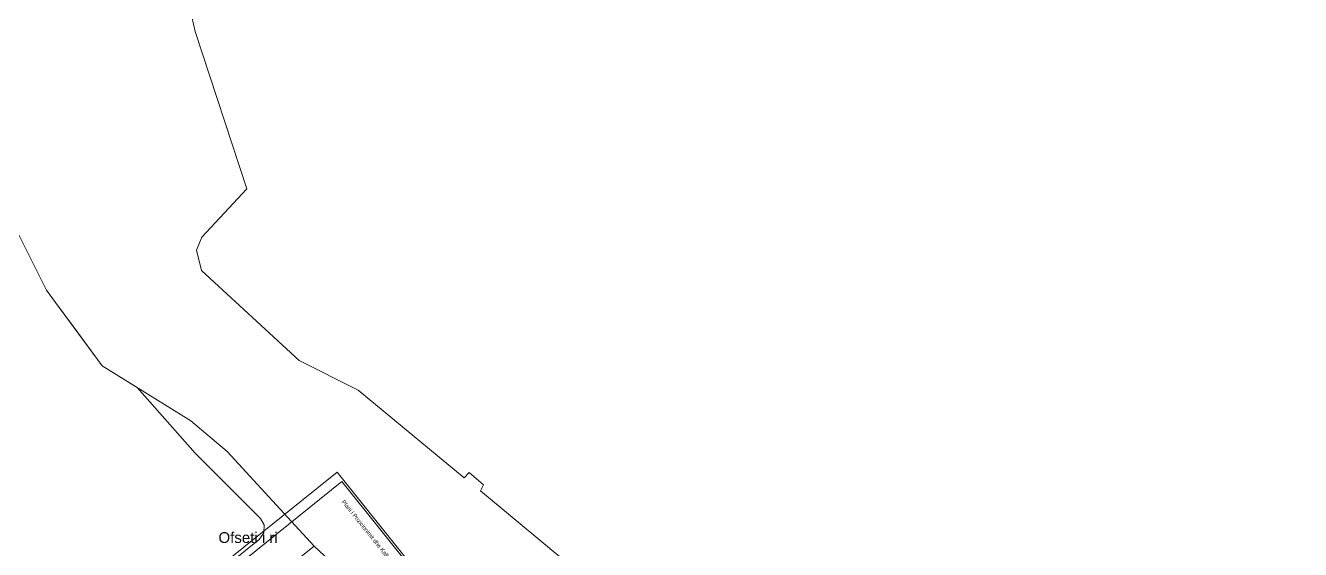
# Model space of a CAD drawing. Header units: metres. Extents: x 7511864 to 7512702, y 4691584 to 4692636.
# Drawn here: x 7511949.2 to 7512103.1, y 4692356.6 to 4692419.8 of the extents above; entities that cross this region are included whole.
import ezdxf

# ---------------------------------------------------------------- set-up
doc = ezdxf.new("R2010")
doc.units = ezdxf.units.M
doc.layers.get('0').update_dxf_attribs({"lineweight": 0})
for name, color, linetype, lineweight in [('A - Pllaka Perdhes kolollt v2', 1, 'Continuous', 0), ('lifti project', 4, 'Continuous', 0), ('Parcela Baze', 7, 'Continuous', 0), ('Parcela Fqinje', 251, 'Continuous', 0)]:
    doc.layers.add(name, color=color, linetype=linetype, lineweight=lineweight)
doc.styles.get("Standard").update_dxf_attribs({"font": 'arial.ttf'})

# ---------------------------------------------------------------- blocks, each defined once
blk = doc.blocks.new('A$C112c8b24')
for p, q in [((5945, 4205), (0, 4205)), ((0, 4205), (0, 0)), ((5920, 4180), (125, 4180)), ((125, 4180), (125, 25))]:
    blk.add_line(p, q)
at = {"insert": (314.9, 4069.1), "char_height": 50, "width": 2994.835, "attachment_point": 1}
blk.add_mtext('Plani i Pozicionimit dhe Kallupimit   POS -400 ,POS -300 , {\\fArial|b0|i0|c186|p34;P=1:5}0 ', dxfattribs=at)

msp = doc.modelspace()

# ---------------------------------------------------------------- linework, layer by layer
at = {"layer": 'A - Pllaka Perdhes kolollt v2', "color": 6, "linetype": 'Continuous', "flags": 128}
msp.add_lwpolyline([(7511976.16, 4692344.85, 0, 0.3, 0), (7511975.64, 4692346.32, 0, 0, 0), (7511975.74, 4692357.04, 0, 0, 0)], format="xyseb", dxfattribs=at)
at = {"layer": 'Parcela Baze', "flags": 128}
msp.add_lwpolyline([(7511942.99, 4692405.12), (7511951.69, 4692387.85), (7511952.79, 4692386.36), (7511954.99, 4692383.38), (7511958.42, 4692378.74), (7511962.66, 4692376.1), (7511969.66, 4692368.19), (7511977.52, 4692360.32), (7511977.96, 4692359.55), (7511977.93, 4692358.58), (7511977.37, 4692357.78), (7511935.68, 4692324.29)], dxfattribs=at)
at = {"layer": 'Parcela Fqinje', "flags": 128}
for points in [[(7511965.01, 4692439.45), (7511969.64, 4692419.04), (7511975.88, 4692400.08), (7511970.43, 4692394.23), (7511969.8, 4692392.68), (7511970.41, 4692390.22), (7511982.19, 4692379.36), (7511989.32, 4692375.78), (7512002.11, 4692365.21), (7512002.73, 4692365.84), (7512004.48, 4692364.37), (7512004.09, 4692363.64), (7512019.17, 4692351.12)], [(7512121.21, 4692304.74), (7512099.37, 4692321.11), (7512090.4, 4692328.33), (7512084.23, 4692331.22), (7512078.21, 4692330.16), (7512066.38, 4692329.08), (7512056.28, 4692327.07), (7512044.93, 4692326.93), (7512038.19, 4692326.94), (7512031.28, 4692327.61), (7512025.23, 4692326.98), (7512017.28, 4692329.36), (7512013.22, 4692331.47), (7512007.31, 4692335.19), (7511984.02, 4692356.97), (7511973.49, 4692368.39), (7511969.12, 4692372.1), (7511958.42, 4692378.74), (7511952.79, 4692386.36), (7511951.69, 4692387.85), (7511942.99, 4692405.12), (7511934.24, 4692423.58)], [(7511937.96, 4692322.42), (7511950.25, 4692331.33), (7511962.5, 4692339.88), (7511968.34, 4692344.46), (7511984.02, 4692356.97), (7511985.85, 4692355.25)]]:
    msp.add_lwpolyline(points, dxfattribs=at)

# ---------------------------------------------------------------- block references
at = {"layer": 'lifti project', "xscale": 0.01, "yscale": 0.01, "zscale": 0.01, "rotation": 308.7703677864264}
msp.add_blockref('A$C112c8b24', (7511953.99, 4692339.57), dxfattribs=at)

# ---------------------------------------------------------------- texts
at = {"layer": 'A - Pllaka Perdhes kolollt v2', "color": 6, "linetype": 'Continuous'}
msp.add_text('Ofseti i ri', height=1.3, dxfattribs=at).set_placement((7511972.46, 4692357.36))

doc.saveas('drawing.dxf')
